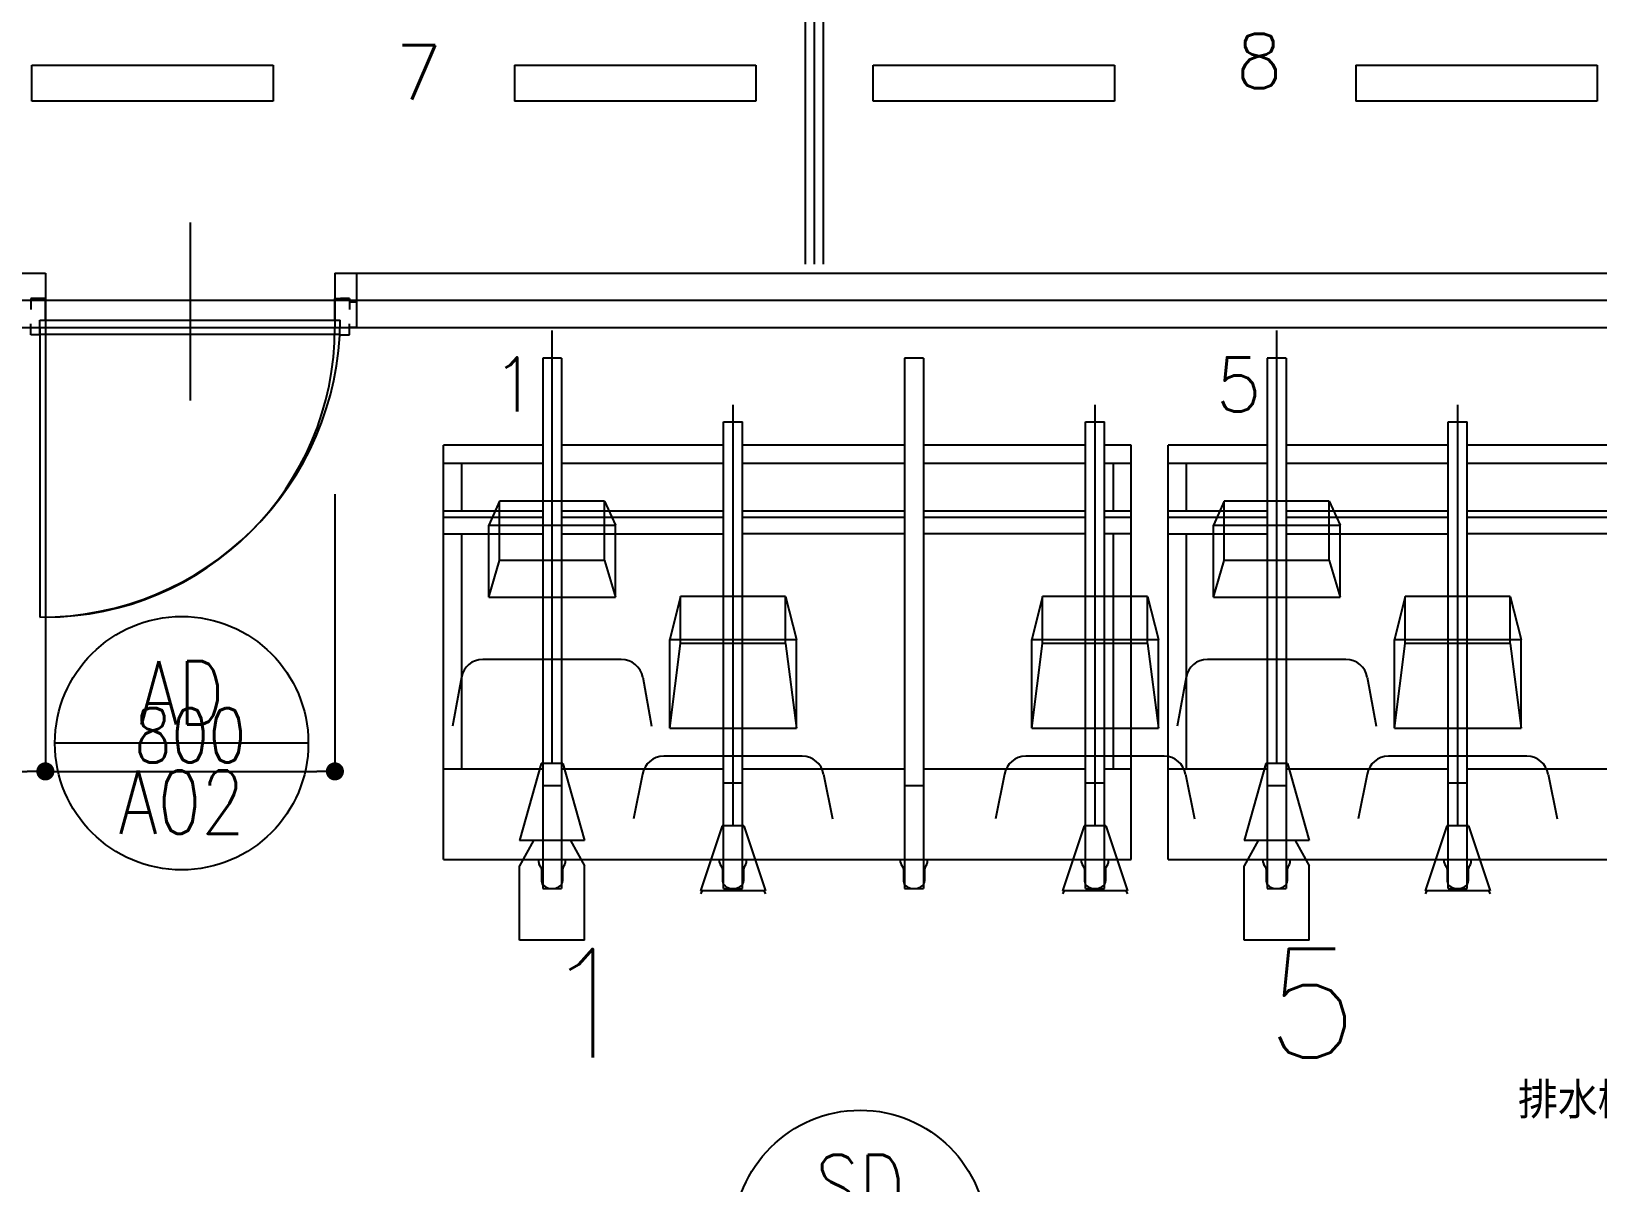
# Model space of a CAD drawing. Header units: millimetres. Extents: x 15495 to 166182, y -39946 to 18307.
# Drawn here: x 46602 to 50929, y -30516 to -27335 of the extents above; entities that cross this region are included whole.
import ezdxf
from ezdxf.enums import TextEntityAlignment as Align

# ---------------------------------------------------------------- set-up
doc = ezdxf.new("R2010")
doc.units = ezdxf.units.MM
doc.header["$LTSCALE"] = 1000
doc.linetypes.add('CENTER', pattern=[2, 1.25, -0.25, 0.25, -0.25])
doc.layers.get('0').update_dxf_attribs({"linetype": 'CONTINUOUS'})
for name, color, linetype in [('1F-A_ELSE-100', 6, 'CONTINUOUS'), ('1F-A_ELSE-50', 6, 'CONTINUOUS'), ('1F-DT_ID-100', 13, 'CONTINUOUS'), ('1F-E_DIM-50', 3, 'CONTINUOUS'), ('1F-E_GRID-100', 1, 'CENTER'), ('1F-E_GRID-50', 1, 'CENTER'), ('1F-E_TEXT-100', 3, 'CONTINUOUS'), ('1F-E_TEXT-50', 3, 'CONTINUOUS'), ('1F-F_FINI1-50', 190, 'CONTINUOUS'), ('1F-F_FITT1-100', 5, 'CONTINUOUS'), ('1F-F_FITT1-50', 5, 'CONTINUOUS'), ('1F-H-AREA-50', 1, 'CENTER'), ('1F-H_LINE1-100', 140, 'CONTINUOUS'), ('1F-H_LINE1-50', 140, 'CONTINUOUS'), ('F_FITT1-100', 5, 'CONTINUOUS'), ('F_FITT1-50', 5, 'CONTINUOUS')]:
    doc.layers.add(name, color=color, linetype=linetype)
doc.styles.add('DIM', font='romans.shx', dxfattribs={"width": 0.8, "bigfont": 'bigfont.shx'})
doc.styles.add('ROOM', font='romans.shx', dxfattribs={"width": 0.8, "bigfont": 'bigfont.shx'})
doc.styles.get("Standard").update_dxf_attribs({"font": 'txt.shx', "bigfont": 'bigfont.shx'})
doc.dimstyles.new('DIM50_3_3', dxfattribs={"dimscale": 50, "dimtxt": 3, "dimasz": 1, "dimexe": 0, "dimexo": 1, "dimgap": 0.5, "dimtad": 1, "dimdec": 1, "dimdsep": 46, "dimlunit": 6, "dimtxsty": 'DIM', "dimblk1": 'DOT', "dimblk2": 'DOT', "dimsah": 1, "dimcen": 1, "dimclrd": 256, "dimclre": 256, "dimclrt": 256, "dimadec": 0, "dimazin": 0, "dimtfac": 1, "dimtdec": 1, "dimtix": 1, "dimtmove": 2, "dimatfit": 3, "dimldrblk": 'DOT', "dimfxl": 1, "dimtvp": 0.833333, "dimtolj": 1, "dimarcsym": 0})

# ---------------------------------------------------------------- blocks, each defined once
blk = doc.blocks.new('TATEGU-KIGOU')
at = {"color": 2}
blk.add_line((350, 0), (-350, 0), dxfattribs=at)
blk.add_circle((0, 0), 350, dxfattribs=at)
at = {"color": 2, "style": 'ROOM', "width": 0.8}
for tag, p in [('建具種別', (0, 51.6)), ('建具番号', (0, -250.1))]:
    blk.add_attdef(tag, text='', height=175, dxfattribs=at).set_placement(p, align=Align.CENTER)
at = {"flags": 1}
for tag, p in [('内法寸法（W）', (-414, -713.8)), ('内法寸法（H）', (-414, -1063.8)), ('階', (-373.6, -1414.3)), ('部屋名', (-373.6, -1786.8)), ('メーカー名', (-373.6, -2148.9)), ('値段', (-373.6, -2498.9)), ('重量', (-373.6, -2848.9)), ('建具形状', (-373.6, -3199)), ('開閉方式', (-373.6, -3549)), ('取付場所', (-373.6, -3899)), ('見込', (-373.6, -4296.3)), ('扉厚', (-373.6, -4646.3)), ('仕上', (-373.6, -4996.3)), ('ガラス', (-373.6, -5346.3)), ('建具金物', (-373.6, -5696.3)), ('枠形状', (-373.6, -6046.3)), ('沓摺形状', (-373.6, -6396.3)), ('特記事項', (-373.6, -6746.3)), ('防火性能', (-373.6, -7096.3))]:
    blk.add_attdef(tag, p, '', height=175, dxfattribs=at)
blk = doc.blocks.new('AD-A02_100')
at = {"layer": 'F_FITT1-100'}
for q in [(0, -800), (800, 0)]:
    blk.add_line((0, 0), q, dxfattribs=at)
blk.add_arc((0, 0), 800, 270, 0, dxfattribs=at)
blk = doc.blocks.new('1F-BLOCK_100')
at = {"layer": '1F-A_ELSE-100'}
for p, q in [((16400, 6575), (16600, 6575)), ((16600, 6575), (16600, 6425)), ((17400, 6575), (25700, 6575)), ((17400, 6575), (17400, 6425)), ((16400, 6425), (16600, 6425)), ((17400, 6425), (25700, 6425))]:
    blk.add_line(p, q, dxfattribs=at)
at = {"layer": '1F-A_ELSE-100', "color": 6, "linetype": 'Continuous'}
for p, q in [((17974, 6340), (17974, 4875)), ((18026, 6340), (17974, 6340)), ((18026, 6340), (18026, 4875)), ((18974, 6340), (18974, 4875)), ((19026, 6340), (18974, 6340)), ((19026, 6340), (19026, 4875)), ((19976, 6340), (19976, 4875)), ((20028, 6340), (19976, 6340)), ((20028, 6340), (20028, 4875)), ((18474, 4875), (18474, 6164.34)), ((18474, 6164.34), (18526, 6164.34)), ((18526, 4875), (18526, 6164.34)), ((19474, 4875), (19474, 6164.34)), ((19474, 6164.34), (19526, 6164.34)), ((19526, 4875), (19526, 6164.34)), ((20476, 4875), (20476, 6164.34)), ((20476, 6164.34), (20528, 6164.34)), ((20528, 4875), (20528, 6164.34)), ((17700, 4955), (17700, 6100)), ((17974, 6100), (17700, 6100)), ((18474, 6100), (18026, 6100)), ((18974, 6100), (18526, 6100)), ((19474, 6100), (19026, 6100)), ((19600, 6100), (19526, 6100)), ((19600, 4955), (19600, 6100)), ((19702, 4955), (19702, 6100)), ((19976, 6100), (19702, 6100)), ((20476, 6100), (20028, 6100)), ((20976, 6100), (20528, 6100)), ((17750, 6050), (17750, 5917.1)), ((17974, 5917.1), (17700, 5917.1)), ((18474, 5917.1), (18026, 5917.1)), ((18974, 5917.1), (18526, 5917.1)), ((19474, 5917.1), (19026, 5917.1)), ((19600, 5917.1), (19526, 5917.1)), ((19976, 5917.1), (19702, 5917.1)), ((20476, 5917.1), (20028, 5917.1)), ((20976, 5917.1), (20528, 5917.1)), ((17750, 5854.68), (17750, 5205)), ((17974, 5205), (17700, 5205)), ((18474, 5205), (18026, 5205)), ((18974, 5205), (18526, 5205)), ((19474, 5205), (19026, 5205)), ((19600, 5205), (19526, 5205)), ((19976, 5205), (19702, 5205)), ((20476, 5205), (20028, 5205)), ((20976, 5205), (20528, 5205)), ((17700, 4955), (17974, 4955)), ((18026, 4955), (18474, 4955)), ((18526, 4955), (18974, 4955)), ((19026, 4955), (19474, 4955)), ((19526, 4955), (19600, 4955)), ((19702, 4955), (19976, 4955)), ((20028, 4955), (20476, 4955)), ((20528, 4955), (20976, 4955)), ((17974, 4875), (18026, 4875)), ((18474, 4875), (18526, 4875)), ((18974, 4875), (19026, 4875)), ((19474, 4875), (19526, 4875)), ((19976, 4875), (20028, 4875)), ((20476, 4875), (20528, 4875))]:
    blk.add_line(p, q, dxfattribs=at)
at = {"layer": '1F-E_GRID-100'}
blk.add_line((33306.62, 6500), (-7802.04, 6500), dxfattribs=at)
at = {"layer": '1F-H_LINE1-100'}
for p, q in [((18725, 6600), (18725, 12300)), ((16562.5, 7150), (17229.17, 7150)), ((16562.5, 7050), (16562.5, 7150)), ((17229.17, 7150), (17229.17, 7050)), ((17895.83, 7150), (18562.5, 7150)), ((17895.83, 7150), (17895.83, 7050)), ((18562.5, 7150), (18562.5, 7050)), ((18887.5, 7150), (19554.17, 7150)), ((18887.5, 7050), (18887.5, 7150)), ((19554.17, 7150), (19554.17, 7050)), ((20220.83, 7150), (20887.5, 7150)), ((20220.83, 7150), (20220.83, 7050)), ((20887.5, 7150), (20887.5, 7050)), ((17229.17, 7050), (16562.5, 7050)), ((18562.5, 7050), (17895.83, 7050)), ((19554.17, 7050), (18887.5, 7050)), ((20887.5, 7050), (20220.83, 7050))]:
    blk.add_line(p, q, dxfattribs=at)
at = {"layer": '1F-DT_ID-100'}
for p, values in [((16976.56, 5276.56), {'建具種別': 'AD', '建具番号': 'A02'}), ((18851.41, 3912.47), {'建具種別': 'SD', '建具番号': 'A04'})]:
    blk.add_blockref('TATEGU-KIGOU', p, dxfattribs=at).add_auto_attribs(values)
at = {"layer": '1F-F_FITT1-100'}
blk.add_blockref('AD-A02_100', (16600, 6425), dxfattribs=at)
at = {"layer": '1F-E_TEXT-100'}
for s, p in [('1', (17971.05, 4407.85)), ('5', (19971.05, 4407.85))]:
    blk.add_text(s, height=300, dxfattribs=at).set_placement(p)
blk = doc.blocks.new('AD-A02_50')
at = {"layer": 'F_FITT1-50'}
for p, q in [((0, 270.2), (0, -221.4)), ((-440, 60), (-440, 30)), ((-440, 60), (-415, 60)), ((-415, 60), (-440, 60)), ((-400, 60), (-440, 60)), ((-440, 60), (-415, 60)), ((-440, 60), (-440, 30)), ((-400, 0), (-400, 60)), ((400, 0), (400, 60)), ((400, 60), (440, 60)), ((440, 60), (415, 60)), ((415, 60), (440, 60)), ((440, 60), (415, 60)), ((440, 60), (440, 30)), ((440, 60), (440, 30)), ((-415, -40), (-415, 0)), ((-415, -40), (-415, 0)), ((-415, 0), (414.7, 0)), ((-440, -40), (-440, -10)), ((-440, -40), (-440, -10)), ((-415, -40), (-440, -40)), ((-415, -20), (-415, -820)), ((-415, -38.5), (414.7, -38.5)), ((415, -40), (440, -40)), ((440, -40), (440, -10)), ((440, -40), (440, -10))]:
    blk.add_line(p, q, dxfattribs=at)
blk.add_arc((-410.5, 5.3), 825.3, 269.6906, 359.6322, dxfattribs=at)
blk = doc.blocks.new('DOT')
at = {"color": 0, "linetype": 'ByBlock'}
blk.add_line((-0.5, 0), (-1, 0), dxfattribs=at)
at = {"color": 0, "linetype": 'ByBlock', "const_width": 0.5}
blk.add_lwpolyline([(-0.25, 0, 1), (0.25, 0, 1)], format="xyb", close=True, dxfattribs=at)
blk = doc.blocks.new('*D845')
at = {"layer": '1F-E_DIM-50', "lineweight": -2}
for p, q in [((45740.7, -28128.7), (45740.7, -29380.2)), ((46640.7, -28633.8), (46640.7, -29380.2)), ((45790.7, -29380.2), (46590.7, -29380.2))]:
    blk.add_line(p, q, dxfattribs=at)
at = {"layer": '1F-E_DIM-50', "lineweight": -2, "xscale": 50, "yscale": 50, "zscale": 50, "rotation": 180}
blk.add_blockref('DOT', (45740.7, -29380.2), dxfattribs=at)
at = {"layer": '1F-E_DIM-50', "lineweight": -2, "xscale": 50, "yscale": 50, "zscale": 50}
blk.add_blockref('DOT', (46640.7, -29380.2), dxfattribs=at)
at = {"layer": '1F-E_DIM-50', "insert": (46190.7, -29280.2), "char_height": 150, "attachment_point": 5, "style": 'DIM'}
blk.add_mtext('\\A1;900', dxfattribs=at)
blk = doc.blocks.new('_DOT')
at = {"color": 0, "linetype": 'ByBlock'}
blk.add_line((-0.5, 0), (-1, 0), dxfattribs=at)
at = {"color": 0, "linetype": 'ByBlock', "const_width": 0.5}
blk.add_lwpolyline([(-0.25, 0, 1), (0.25, 0, 1)], format="xyb", close=True, dxfattribs=at)
blk = doc.blocks.new('*D809')
at = {"layer": '1F-E_DIM-50', "lineweight": -2}
for p, q in [((46640.7, -28633.8), (46640.7, -29380.2)), ((47440.7, -28613.9), (47440.7, -29380.2)), ((46690.7, -29380.2), (47390.7, -29380.2))]:
    blk.add_line(p, q, dxfattribs=at)
at = {"layer": '1F-E_DIM-50', "lineweight": -2, "xscale": 50, "yscale": 50, "zscale": 50, "rotation": 180}
blk.add_blockref('DOT', (46640.7, -29380.2), dxfattribs=at)
at = {"layer": '1F-E_DIM-50', "lineweight": -2, "xscale": 50, "yscale": 50, "zscale": 50}
blk.add_blockref('DOT', (47440.7, -29380.2), dxfattribs=at)
at = {"layer": '1F-E_DIM-50', "insert": (47040.7, -29280.2), "char_height": 150, "attachment_point": 5, "style": 'DIM'}
blk.add_mtext('\\A1;800', dxfattribs=at)
blk = doc.blocks.new('1F-BLOCK_50')
at = {"layer": '1F-A_ELSE-50'}
for p, q in [((17460, 6575), (25700, 6575)), ((17460, 6575), (17460, 6425)), ((17460, 6425), (25700, 6425))]:
    blk.add_line(p, q, dxfattribs=at)
at = {"layer": '1F-A_ELSE-50', "color": 4, "linetype": 'Continuous'}
for p, q in [((18000, 5220.64), (18000, 6416.53)), ((20002, 5220.64), (20002, 6416.53)), ((18500, 5048.5), (18500, 6211.57)), ((19500, 5048.5), (19500, 6211.57)), ((20502, 5048.5), (20502, 6211.57)), ((17855, 5944.99), (17825, 5879.19)), ((18145, 5944.99), (17855, 5944.99)), ((17855, 5780.92), (17855, 5944.99)), ((18145, 5944.99), (18175, 5879.19)), ((18145, 5780.92), (18145, 5944.99)), ((19857, 5944.99), (19827, 5879.19)), ((20147, 5944.99), (19857, 5944.99)), ((19857, 5780.92), (19857, 5944.99)), ((20147, 5944.99), (20177, 5879.19)), ((20147, 5780.92), (20147, 5944.99)), ((17825, 5879.19), (18175, 5879.19)), ((17825, 5679.99), (17825, 5879.19)), ((18175, 5679.99), (18175, 5879.19)), ((19827, 5879.19), (20177, 5879.19)), ((19827, 5679.99), (19827, 5879.19)), ((20177, 5679.99), (20177, 5879.19)), ((17825, 5679.99), (17855, 5780.92)), ((18145, 5780.92), (17855, 5780.92)), ((18145, 5780.92), (18175, 5679.99)), ((19827, 5679.99), (19857, 5780.92)), ((20147, 5780.92), (19857, 5780.92)), ((20147, 5780.92), (20177, 5679.99)), ((17825, 5679.99), (18175, 5679.99)), ((18355, 5681.82), (18325, 5563.26)), ((18645, 5681.82), (18355, 5681.82)), ((18355, 5551.6), (18355, 5681.82)), ((18645, 5551.6), (18645, 5681.82)), ((18645, 5681.82), (18675, 5563.26)), ((19355, 5681.82), (19325, 5563.26)), ((19355, 5551.6), (19355, 5681.82)), ((19645, 5681.82), (19355, 5681.82)), ((19645, 5551.6), (19645, 5681.82)), ((19645, 5681.82), (19675, 5563.26)), ((19827, 5679.99), (20177, 5679.99)), ((20357, 5681.82), (20327, 5563.26)), ((20357, 5551.6), (20357, 5681.82)), ((20647, 5681.82), (20357, 5681.82)), ((20647, 5681.82), (20677, 5563.26)), ((20647, 5551.6), (20647, 5681.82)), ((18325, 5318.12), (18325, 5563.26)), ((18325, 5563.26), (18675, 5563.26)), ((18325, 5318.12), (18355, 5551.6)), ((18645, 5551.6), (18355, 5551.6)), ((18645, 5551.6), (18675, 5318.12)), ((18675, 5318.12), (18675, 5563.26)), ((19325, 5318.12), (19325, 5563.26)), ((19325, 5563.26), (19675, 5563.26)), ((19325, 5318.12), (19355, 5551.6)), ((19645, 5551.6), (19355, 5551.6)), ((19645, 5551.6), (19675, 5318.12)), ((19675, 5318.12), (19675, 5563.26)), ((20327, 5318.12), (20327, 5563.26)), ((20327, 5563.26), (20677, 5563.26)), ((20327, 5318.12), (20357, 5551.6)), ((20647, 5551.6), (20357, 5551.6)), ((20647, 5551.6), (20677, 5318.12)), ((20677, 5318.12), (20677, 5563.26)), ((18191.27, 5508.09), (17808.73, 5508.09)), ((20193.27, 5508.09), (19810.73, 5508.09)), ((17749.66, 5458.65), (17725, 5323.75)), ((18250.33, 5458.65), (18275, 5323.75)), ((19751.66, 5458.65), (19727, 5323.75)), ((20252.33, 5458.65), (20277, 5323.75)), ((18325, 5318.12), (18675, 5318.12)), ((19325, 5318.12), (19675, 5318.12)), ((20327, 5318.12), (20677, 5318.12)), ((18691.27, 5240.27), (18308.73, 5240.27)), ((19691.27, 5240.27), (19308.73, 5240.27)), ((20693.27, 5240.27), (20310.73, 5240.27)), ((17970, 5220.64), (17910, 5007.66)), ((18030, 5220.64), (17970, 5220.64)), ((18030, 5220.64), (18090, 5007.66)), ((19972, 5220.64), (19912, 5007.66)), ((20032, 5220.64), (19972, 5220.64)), ((20032, 5220.64), (20092, 5007.66)), ((18249.67, 5190.83), (18225, 5067.1)), ((18750.33, 5190.83), (18775, 5067.1)), ((19249.67, 5190.83), (19225, 5067.1)), ((19750.33, 5190.83), (19775, 5067.1)), ((20251.67, 5190.83), (20227, 5067.1)), ((20752.33, 5190.83), (20777, 5067.1)), ((18470, 5048.5), (18410, 4868.48)), ((18530, 5048.5), (18470, 5048.5)), ((18530, 5048.5), (18590, 4868.48)), ((19470, 5048.5), (19410, 4868.48)), ((19530, 5048.5), (19470, 5048.5)), ((19530, 5048.5), (19590, 4868.48)), ((20472, 5048.5), (20412, 4868.48)), ((20532, 5048.5), (20472, 5048.5)), ((20532, 5048.5), (20592, 4868.48)), ((18090, 5007.66), (17910, 5007.66)), ((17948.7, 5007.66), (17910, 4937.99)), ((18051.3, 5007.66), (18090, 4937.99)), ((20092, 5007.66), (19912, 5007.66)), ((19950.7, 5007.66), (19912, 4937.99)), ((20053.3, 5007.66), (20092, 4937.99)), ((17910, 4731.86), (17910, 4937.99)), ((18090, 4731.86), (18090, 4937.99)), ((19912, 4731.86), (19912, 4937.99)), ((20092, 4731.86), (20092, 4937.99)), ((18590, 4868.48), (18410, 4868.48)), ((18414.63, 4868.48), (18410, 4860.15)), ((18585.37, 4868.48), (18590, 4860.15)), ((19414.63, 4868.48), (19410, 4860.15)), ((19590, 4868.48), (19410, 4868.48)), ((19585.37, 4868.48), (19590, 4860.15)), ((20592, 4868.48), (20412, 4868.48)), ((20416.63, 4868.48), (20412, 4860.15)), ((20587.37, 4868.48), (20592, 4860.15)), ((18090, 4731.86), (17910, 4731.86)), ((20092, 4731.86), (19912, 4731.86))]:
    blk.add_line(p, q, dxfattribs=at)
at = {"layer": '1F-A_ELSE-50', "color": 6, "linetype": 'Continuous'}
for p, q in [((17974, 6340), (17974, 4955)), ((18026, 6340), (17974, 6340)), ((18026, 6340), (18026, 4955)), ((18974, 6340), (18974, 4955)), ((19026, 6340), (18974, 6340)), ((19026, 6340), (19026, 4955)), ((19976, 6340), (19976, 4955)), ((20028, 6340), (19976, 6340)), ((20028, 6340), (20028, 4955)), ((18474, 6164.34), (18526, 6164.34)), ((18474, 4955), (18474, 6164.34)), ((18526, 4955), (18526, 6164.34)), ((19474, 6164.34), (19526, 6164.34)), ((19474, 4955), (19474, 6164.34)), ((19526, 4955), (19526, 6164.34)), ((20476, 6164.34), (20528, 6164.34)), ((20476, 4955), (20476, 6164.34)), ((20528, 4955), (20528, 6164.34)), ((17974, 6100), (17700, 6100)), ((17700, 4955), (17700, 6100)), ((18474, 6100), (18026, 6100)), ((18974, 6100), (18526, 6100)), ((19474, 6100), (19026, 6100)), ((19600, 6100), (19526, 6100)), ((19600, 4955), (19600, 6100)), ((19976, 6100), (19702, 6100)), ((19702, 4955), (19702, 6100)), ((20476, 6100), (20028, 6100)), ((20976, 6100), (20528, 6100)), ((17700, 6050), (17974, 6050)), ((17750, 6050), (17750, 5917.1)), ((18026, 6050), (18474, 6050)), ((18526, 6050), (18974, 6050)), ((19026, 6050), (19474, 6050)), ((19526, 6050), (19600, 6050)), ((19550, 6050), (19550, 5917.1)), ((19702, 6050), (19976, 6050)), ((19752, 6050), (19752, 5917.1)), ((20028, 6050), (20476, 6050)), ((20528, 6050), (20976, 6050)), ((17974, 5917.1), (17700, 5917.1)), ((17974, 5900), (17700, 5900)), ((18474, 5917.1), (18026, 5917.1)), ((18474, 5900), (18026, 5900)), ((18974, 5917.1), (18526, 5917.1)), ((18974, 5900), (18526, 5900)), ((19474, 5917.1), (19026, 5917.1)), ((19474, 5900), (19026, 5900)), ((19600, 5917.1), (19526, 5917.1)), ((19600, 5900), (19526, 5900)), ((19976, 5917.1), (19702, 5917.1)), ((19976, 5900), (19702, 5900)), ((20476, 5917.1), (20028, 5917.1)), ((20476, 5900), (20028, 5900)), ((20976, 5917.1), (20528, 5917.1)), ((20976, 5900), (20528, 5900)), ((17700, 5854.68), (17974, 5854.68)), ((17750, 5854.68), (17750, 5205)), ((18026, 5854.68), (18474, 5854.68)), ((18974, 5854.68), (18526, 5854.68)), ((19474, 5854.68), (19026, 5854.68)), ((19600, 5854.68), (19526, 5854.68)), ((19550, 5854.68), (19550, 5205)), ((19702, 5854.68), (19976, 5854.68)), ((19752, 5854.68), (19752, 5205)), ((20028, 5854.68), (20476, 5854.68)), ((20976, 5854.68), (20528, 5854.68)), ((17974, 5205), (17700, 5205)), ((18474, 5205), (18026, 5205)), ((18974, 5205), (18526, 5205)), ((19474, 5205), (19026, 5205)), ((19600, 5205), (19526, 5205)), ((19976, 5205), (19702, 5205)), ((20476, 5205), (20028, 5205)), ((20976, 5205), (20528, 5205)), ((17974, 5159.68), (18026, 5159.68)), ((18474, 5166.7), (18526, 5166.7)), ((18974, 5159.68), (19026, 5159.68)), ((19474, 5166.7), (19526, 5166.7)), ((19976, 5159.68), (20028, 5159.68)), ((20476, 5166.7), (20528, 5166.7)), ((17700, 4955), (19600, 4955)), ((17963, 4946.67), (17963, 4955)), ((17969.32, 4934.16), (17964.68, 4941.12)), ((18030.68, 4934.16), (18035.32, 4941.12)), ((18037, 4946.67), (18037, 4955)), ((18463, 4946.66), (18463, 4955)), ((18464.68, 4941.12), (18469.32, 4934.16)), ((18530.68, 4934.16), (18535.32, 4941.12)), ((18537, 4946.67), (18537, 4955)), ((18963, 4946.66), (18963, 4955)), ((18964.68, 4941.12), (18969.32, 4934.16)), ((19030.68, 4934.16), (19035.32, 4941.12)), ((19037, 4946.67), (19037, 4955)), ((19463, 4946.66), (19463, 4955)), ((19464.68, 4941.12), (19469.32, 4934.16)), ((19530.68, 4934.16), (19535.32, 4941.12)), ((19537, 4946.67), (19537, 4955)), ((19702, 4955), (21602, 4955)), ((19965, 4946.67), (19965, 4955)), ((19971.32, 4934.16), (19966.68, 4941.12)), ((20032.68, 4934.16), (20037.32, 4941.12)), ((20039, 4946.67), (20039, 4955)), ((20465, 4946.66), (20465, 4955)), ((20466.68, 4941.12), (20471.32, 4934.16)), ((20532.68, 4934.16), (20537.32, 4941.12)), ((20539, 4946.67), (20539, 4955)), ((17971, 4928.61), (17971, 4895)), ((17971, 4895), (17971.44, 4891.53)), ((17971.44, 4891.53), (17972.75, 4888.16)), ((18027.25, 4888.16), (18028.56, 4891.53)), ((18028.56, 4891.53), (18029, 4895)), ((18029, 4928.61), (18029, 4895)), ((18471, 4928.61), (18471, 4895)), ((18471, 4895), (18471.44, 4891.53)), ((18471.44, 4891.53), (18472.75, 4888.16)), ((18527.25, 4888.16), (18528.56, 4891.53)), ((18528.56, 4891.53), (18529, 4895)), ((18529, 4928.61), (18529, 4895)), ((18971, 4928.61), (18971, 4895)), ((18971, 4895), (18971.44, 4891.53)), ((18971.44, 4891.53), (18972.75, 4888.16)), ((19027.25, 4888.16), (19028.56, 4891.53)), ((19028.56, 4891.53), (19029, 4895)), ((19029, 4928.61), (19029, 4895)), ((19471, 4928.61), (19471, 4895)), ((19471, 4895), (19471.44, 4891.53)), ((19471.44, 4891.53), (19472.75, 4888.16)), ((19527.25, 4888.16), (19528.56, 4891.53)), ((19528.56, 4891.53), (19529, 4895)), ((19529, 4928.61), (19529, 4895)), ((19973, 4928.61), (19973, 4895)), ((19973, 4895), (19973.44, 4891.53)), ((19973.44, 4891.53), (19974.75, 4888.16)), ((20029.25, 4888.16), (20030.56, 4891.53)), ((20030.56, 4891.53), (20031, 4895)), ((20031, 4928.61), (20031, 4895)), ((20473, 4928.61), (20473, 4895)), ((20473, 4895), (20473.44, 4891.53)), ((20473.44, 4891.53), (20474.75, 4888.16)), ((20529.25, 4888.16), (20530.56, 4891.53)), ((20530.56, 4891.53), (20531, 4895)), ((20531, 4928.61), (20531, 4895)), ((17972.75, 4888.16), (17974.89, 4885)), ((17974.89, 4885), (17977.78, 4882.15)), ((17977.78, 4882.15), (17981.36, 4879.68)), ((17981.36, 4879.68), (17985.5, 4877.68)), ((17985.5, 4877.68), (17990.08, 4876.21)), ((17990.08, 4876.21), (17994.96, 4875.31)), ((17994.96, 4875.31), (18000, 4875)), ((18000, 4875), (18005.04, 4875.31)), ((18005.04, 4875.31), (18009.92, 4876.21)), ((18009.92, 4876.21), (18014.5, 4877.68)), ((18014.5, 4877.68), (18018.64, 4879.68)), ((18018.64, 4879.68), (18022.22, 4882.15)), ((18022.22, 4882.15), (18025.12, 4885)), ((18025.12, 4885), (18027.25, 4888.16)), ((18472.75, 4888.16), (18474.88, 4885)), ((18474.88, 4885), (18477.78, 4882.15)), ((18477.78, 4882.15), (18481.36, 4879.68)), ((18481.36, 4879.68), (18485.5, 4877.68)), ((18485.5, 4877.68), (18490.08, 4876.21)), ((18490.08, 4876.21), (18494.96, 4875.31)), ((18494.96, 4875.31), (18500, 4875)), ((18500, 4875), (18505.04, 4875.31)), ((18505.04, 4875.31), (18509.92, 4876.21)), ((18509.92, 4876.21), (18514.5, 4877.68)), ((18514.5, 4877.68), (18518.64, 4879.68)), ((18518.64, 4879.68), (18522.22, 4882.15)), ((18522.22, 4882.15), (18525.11, 4885)), ((18525.11, 4885), (18527.25, 4888.16)), ((18972.75, 4888.16), (18974.89, 4885)), ((18974.89, 4885), (18977.78, 4882.15)), ((18977.78, 4882.15), (18981.36, 4879.68)), ((18981.36, 4879.68), (18985.5, 4877.68)), ((18985.5, 4877.68), (18990.08, 4876.21)), ((18990.08, 4876.21), (18994.96, 4875.31)), ((18994.96, 4875.31), (19000, 4875)), ((19000, 4875), (19005.04, 4875.31)), ((19005.04, 4875.31), (19009.92, 4876.21)), ((19009.92, 4876.21), (19014.5, 4877.68)), ((19014.5, 4877.68), (19018.64, 4879.68)), ((19018.64, 4879.68), (19022.22, 4882.15)), ((19022.22, 4882.15), (19025.11, 4885)), ((19025.11, 4885), (19027.25, 4888.16)), ((19472.75, 4888.16), (19474.88, 4885)), ((19474.88, 4885), (19477.78, 4882.15)), ((19477.78, 4882.15), (19481.36, 4879.68)), ((19481.36, 4879.68), (19485.5, 4877.68)), ((19485.5, 4877.68), (19490.08, 4876.21)), ((19490.08, 4876.21), (19494.96, 4875.31)), ((19494.96, 4875.31), (19500, 4875)), ((19500, 4875), (19505.04, 4875.31)), ((19505.04, 4875.31), (19509.92, 4876.21)), ((19509.92, 4876.21), (19514.5, 4877.68)), ((19514.5, 4877.68), (19518.64, 4879.68)), ((19518.64, 4879.68), (19522.21, 4882.15)), ((19522.21, 4882.15), (19525.11, 4885)), ((19525.11, 4885), (19527.25, 4888.16)), ((19974.75, 4888.16), (19976.89, 4885)), ((19976.89, 4885), (19979.79, 4882.15)), ((19979.79, 4882.15), (19983.36, 4879.68)), ((19983.36, 4879.68), (19987.5, 4877.68)), ((19987.5, 4877.68), (19992.08, 4876.21)), ((19992.08, 4876.21), (19996.96, 4875.31)), ((19996.96, 4875.31), (20002, 4875)), ((20002, 4875), (20007.04, 4875.31)), ((20007.04, 4875.31), (20011.92, 4876.21)), ((20011.92, 4876.21), (20016.5, 4877.68)), ((20016.5, 4877.68), (20020.64, 4879.68)), ((20020.64, 4879.68), (20024.22, 4882.15)), ((20024.22, 4882.15), (20027.12, 4885)), ((20027.12, 4885), (20029.25, 4888.16)), ((20474.75, 4888.16), (20476.89, 4885)), ((20476.89, 4885), (20479.78, 4882.15)), ((20479.78, 4882.15), (20483.36, 4879.68)), ((20483.36, 4879.68), (20487.5, 4877.68)), ((20487.5, 4877.68), (20492.08, 4876.21)), ((20492.08, 4876.21), (20496.96, 4875.31)), ((20496.96, 4875.31), (20502, 4875)), ((20502, 4875), (20507.04, 4875.31)), ((20507.04, 4875.31), (20511.92, 4876.21)), ((20511.92, 4876.21), (20516.5, 4877.68)), ((20516.5, 4877.68), (20520.64, 4879.68)), ((20520.64, 4879.68), (20524.22, 4882.15)), ((20524.22, 4882.15), (20527.11, 4885)), ((20527.11, 4885), (20529.25, 4888.16))]:
    blk.add_line(p, q, dxfattribs=at)
at = {"layer": '1F-A_ELSE-50', "color": 4, "linetype": 'Continuous'}
for centre, start, end in [((17808.73, 5448.09), 90, 169.86195), ((18191.27, 5448.09), 10.13804, 90), ((19810.73, 5448.09), 90, 169.86195), ((20193.27, 5448.09), 10.13804, 90), ((18308.73, 5180.27), 90, 169.86195), ((18691.27, 5180.27), 10.13804, 90), ((19308.73, 5180.27), 90, 169.86195), ((19691.27, 5180.27), 10.13804, 90), ((20310.73, 5180.27), 90, 169.86195), ((20693.27, 5180.27), 10.13804, 90)]:
    blk.add_arc(centre, 60, start, end, dxfattribs=at)
at = {"layer": '1F-A_ELSE-50', "color": 6, "linetype": 'Continuous'}
for centre, start, end in [((17973, 4946.67), 180, 213.69062), ((17961, 4928.61), 0, 33.69062), ((18039, 4928.61), 146.30937, 180), ((18027, 4946.67), 326.30937, 0), ((18473, 4946.66), 180, 213.68673), ((18461, 4928.61), 0, 33.69062), ((18539, 4928.61), 146.30937, 180), ((18527, 4946.67), 326.3116, 0), ((18973, 4946.66), 180, 213.68673), ((18961, 4928.61), 0, 33.69062), ((19039, 4928.61), 146.30937, 180), ((19027, 4946.67), 326.3116, 0), ((19473, 4946.66), 180, 213.68673), ((19461, 4928.61), 0, 33.69062), ((19539, 4928.61), 146.30937, 180), ((19527, 4946.67), 326.3116, 0), ((19975, 4946.67), 180, 213.69062), ((19963, 4928.61), 0, 33.69062), ((20041, 4928.61), 146.30937, 180), ((20029, 4946.67), 326.30937, 0), ((20475, 4946.66), 180, 213.68673), ((20463, 4928.61), 0, 33.69062), ((20541, 4928.61), 146.30937, 180), ((20529, 4946.67), 326.3116, 0)]:
    blk.add_arc(centre, 10, start, end, dxfattribs=at)
at = {"layer": '1F-E_GRID-50'}
blk.add_line((31753.06, 6500), (-4233.66, 6500), dxfattribs=at)
at = {"layer": '1F-F_FINI1-50'}
for p, q in [((17460, 6495), (17440, 6495)), ((17460, 6425), (17440, 6425))]:
    blk.add_line(p, q, dxfattribs=at)
at = {"layer": '1F-H-AREA-50'}
blk.add_lwpolyline([(500, 13000), (26400, 13000), (26400, 6500), (500, 6500)], close=True, dxfattribs=at)
blk.add_lwpolyline([(14200, 2700), (21900, 2700), (21900, 0), (25800, 0), (25800, 2400), (26400, 2400), (26400, 6500), (15700, 6500), (15700, 5700), (14200, 5700), (14200, 2700)], dxfattribs=at)
at = {"layer": '1F-H_LINE1-50'}
for p, q in [((18700, 6600), (18700, 12300)), ((18750, 6600), (18750, 12300)), ((16562.5, 7150), (17229.17, 7150)), ((16562.5, 7050), (16562.5, 7150)), ((17229.17, 7150), (17229.17, 7050)), ((17895.83, 7150), (18562.5, 7150)), ((17895.83, 7150), (17895.83, 7050)), ((18562.5, 7150), (18562.5, 7050)), ((18887.5, 7050), (18887.5, 7150)), ((18887.5, 7150), (19554.17, 7150)), ((19554.17, 7150), (19554.17, 7050)), ((20220.83, 7150), (20220.83, 7050)), ((20220.83, 7150), (20887.5, 7150)), ((20887.5, 7150), (20887.5, 7050)), ((17229.17, 7050), (16562.5, 7050)), ((18562.5, 7050), (17895.83, 7050)), ((19554.17, 7050), (18887.5, 7050)), ((20887.5, 7050), (20220.83, 7050))]:
    blk.add_line(p, q, dxfattribs=at)
at = {"layer": '1F-F_FITT1-50'}
blk.add_blockref('AD-A02_50', (17000, 6445), dxfattribs=at)
at = {"layer": '1F-E_TEXT-50'}
for s, p in [('8', (19889.38, 7086.71)), ('7', (17567.52, 7055.28)), ('1', (17832.65, 6192.5)), ('5', (19832.65, 6192.5))]:
    blk.add_text(s, height=150, dxfattribs=at).set_placement(p)
blk.add_text('排水桝300角', height=100, dxfattribs=at).set_placement((21017.3, 4239.61), align=Align.CENTER)
at = {"layer": '1F-E_DIM-50'}
for base, p1, p2, picture, middle in [((16600, 5198.5), (15700, 6500), (16600, 5994.89), '*D845', (16150, 5298.5)), ((17400, 5198.5), (16600, 5994.89), (17400, 6014.88), '*D809', (17000, 5298.5))]:
    dim = blk.add_linear_dim(base=base, p1=p1, p2=p2, dimstyle='DIM50_3_3', dxfattribs=at)
    dim.commit()
    dim.dimension.update_dxf_attribs({"geometry": picture, "text_midpoint": middle, "insert": (-30040.71, 34578.74)})

msp = doc.modelspace()

# ---------------------------------------------------------------- block references
for name in ['1F-BLOCK_100', '1F-BLOCK_50']:
    msp.add_blockref(name, (30040.7, -34578.7))

doc.saveas('drawing.dxf')
